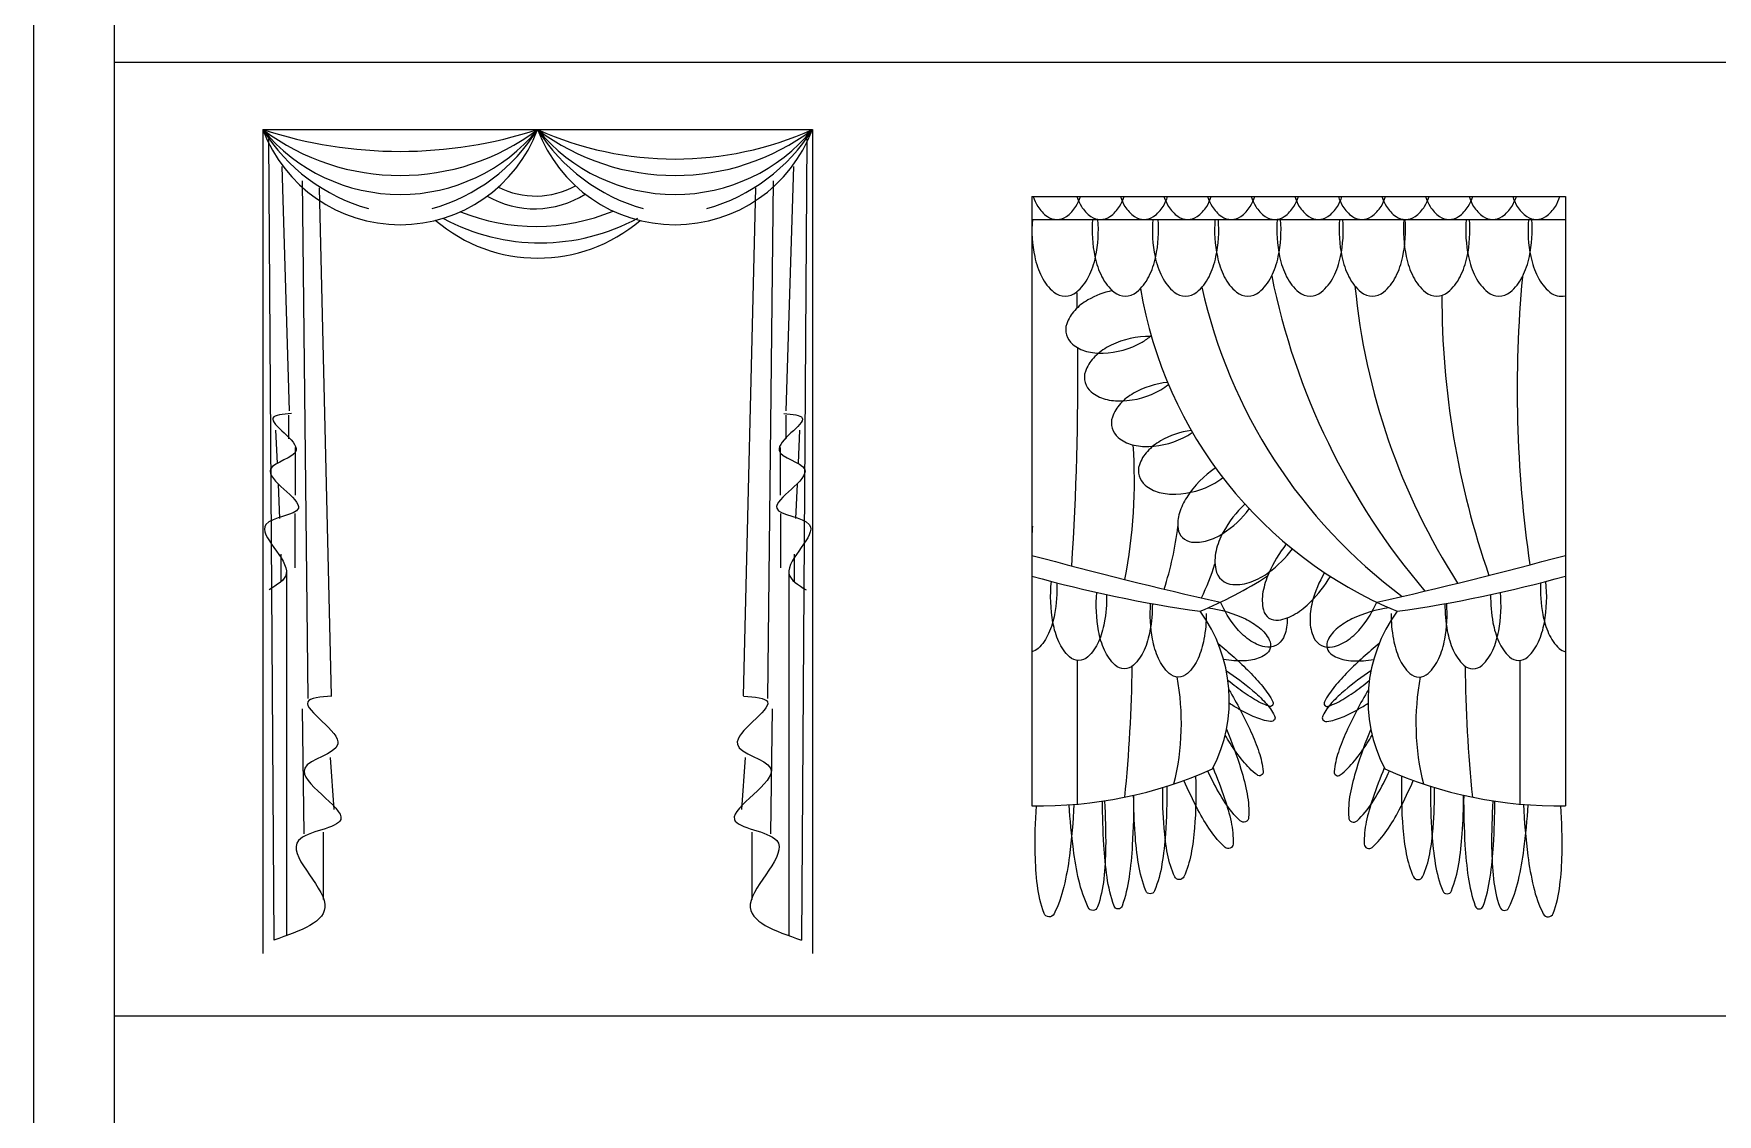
# Model space of a CAD drawing. Header units: inches. Extents: x 10 to 52.5, y 12.6 to 37.4.
# Drawn here: x 31.53 to 38.59, y 20.49 to 25.02 of the extents above; entities that cross this region are included whole.
import ezdxf

# ---------------------------------------------------------------- set-up
doc = ezdxf.new("R2010")
doc.units = ezdxf.units.IN
doc.header["$MEASUREMENT"] = 0
for name, color, linetype in [('02', 2, 'Continuous'), ('4', 4, 'Continuous'), ('kadrbm', 4, 'Continuous')]:
    doc.layers.add(name, color=color, linetype=linetype)

# ---------------------------------------------------------------- blocks, each defined once
blk = doc.blocks.new('kadrbm')
at = {"layer": 'kadrbm', "color": 4}
blk.add_lwpolyline([(0, 0), (0, 24.7972), (21, 24.7972), (21, 0), (0, 0)], close=True, dxfattribs=at)
blk.add_lwpolyline([(20.6631, 0.3257), (20.6631, 24.4603), (0.3369, 24.4603), (0.3369, 0.3257), (20.6631, 0.3257)], dxfattribs=at)

msp = doc.modelspace()

# ---------------------------------------------------------------- linework, layer by layer
at = {"layer": '02'}
for p, q in [((32.4874, 24.6194), (34.7914, 24.6194)), ((32.5113, 24.5807), (32.5337, 21.22)), ((34.7676, 24.5807), (34.7451, 21.22)), ((32.5669, 24.4649), (32.5984, 23.4398)), ((34.7119, 24.4649), (34.6804, 23.4398)), ((32.6521, 24.4047), (32.6757, 22.2326)), ((34.6268, 24.4047), (34.6031, 22.2326)), ((32.597, 23.3225), (32.597, 23.4217)), ((34.6818, 23.3225), (34.6818, 23.4217)), ((32.5411, 23.3582), (32.5473, 23.2194)), ((34.7378, 23.3582), (34.7315, 23.2194)), ((32.6231, 23.2859), (32.6231, 23.0857)), ((34.6557, 23.2859), (34.6557, 23.0857)), ((32.5513, 23.1317), (32.5577, 22.9885)), ((34.7276, 23.1317), (34.7211, 22.9885)), ((32.6213, 23.0095), (32.6213, 22.7811)), ((34.6575, 23.0095), (34.6575, 22.7811)), ((32.5633, 22.8379), (32.5633, 22.7229)), ((34.7155, 22.8379), (34.7155, 22.7229)), ((32.586, 22.7696), (32.586, 21.2382)), ((34.6928, 22.7696), (34.6928, 21.2382)), ((32.661, 21.6662), (32.654, 22.1891)), ((34.6178, 21.6662), (34.6248, 22.1891)), ((32.7698, 21.9855), (32.7845, 21.7679)), ((34.509, 21.9855), (34.4943, 21.7679)), ((32.741, 21.6732), (32.741, 21.3903)), ((34.5378, 21.6732), (34.5378, 21.3903))]:
    msp.add_line(p, q, dxfattribs=at)
for points in [[(35.7173, 24.3379, 0.054167), (35.7363, 24.297, 0.106996), (35.7764, 24.2546, 0.309503), (35.8562, 24.2546)], [(35.8562, 24.2546, 0.106996), (35.8963, 24.297, 0.054167), (35.9153, 24.3379, 0.061469)], [(35.9, 24.3379, 0.054167), (35.9191, 24.297, 0.106996), (35.9591, 24.2546, 0.309503), (36.0389, 24.2546)], [(36.0389, 24.2546, 0.106996), (36.079, 24.297, 0.054167), (36.0981, 24.3379, 0.061469)], [(36.0827, 24.3379, 0.054167), (36.1018, 24.297, 0.106996), (36.1419, 24.2546, 0.309503), (36.2217, 24.2546)], [(36.2217, 24.2546, 0.106996), (36.2618, 24.297, 0.054167), (36.2808, 24.3379, 0.061469)], [(36.2655, 24.3379, 0.054167), (36.2845, 24.297, 0.106996), (36.3246, 24.2546, 0.309503), (36.4044, 24.2546)], [(36.4044, 24.2546, 0.106996), (36.4445, 24.297, 0.054167), (36.4635, 24.3379, 0.061469)], [(36.4482, 24.3379, 0.054167), (36.4673, 24.297, 0.106996), (36.5073, 24.2546, 0.309503), (36.5871, 24.2546)], [(36.5871, 24.2546, 0.106996), (36.6272, 24.297, 0.054167), (36.6463, 24.3379, 0.061469)], [(36.6309, 24.3379, 0.054167), (36.65, 24.297, 0.106996), (36.6901, 24.2546, 0.309503), (36.7699, 24.2546)], [(36.7699, 24.2546, 0.106996), (36.81, 24.297, 0.054167), (36.829, 24.3379, 0.061469)], [(36.8137, 24.3379, 0.054167), (36.8327, 24.297, 0.106996), (36.8728, 24.2546, 0.309503), (36.9526, 24.2546)], [(36.9526, 24.2546, 0.106996), (36.9927, 24.297, 0.054167), (37.0117, 24.3379, 0.061469)], [(36.9964, 24.3379, 0.054167), (37.0154, 24.297, 0.106996), (37.0555, 24.2546, 0.309503), (37.1353, 24.2546)], [(37.1353, 24.2546, 0.106996), (37.1754, 24.297, 0.054167), (37.1945, 24.3379, 0.061469)], [(37.1791, 24.3379, 0.054167), (37.1982, 24.297, 0.106996), (37.2383, 24.2546, 0.309503), (37.3181, 24.2546)], [(37.3181, 24.2546, 0.106996), (37.3582, 24.297, 0.054167), (37.3772, 24.3379, 0.061469)], [(37.3619, 24.3379, 0.054167), (37.3809, 24.297, 0.106996), (37.421, 24.2546, 0.309503), (37.5008, 24.2546)], [(37.5008, 24.2546, 0.106996), (37.5409, 24.297, 0.054167), (37.5599, 24.3379, 0.061469)], [(37.5446, 24.3379, 0.054167), (37.5636, 24.297, 0.106996), (37.6037, 24.2546, 0.309503), (37.6835, 24.2546)], [(37.6835, 24.2546, 0.106996), (37.7236, 24.297, 0.054167), (37.7427, 24.3379, 0.061469)], [(37.7273, 24.3379, 0.054167), (37.7464, 24.297, 0.106996), (37.7865, 24.2546, 0.309503), (37.8663, 24.2546)], [(37.8663, 24.2546, 0.106996), (37.9064, 24.297, 0.054167), (37.9254, 24.3379, 0.061469)], [(35.7136, 24.2422, 0.070828), (35.7234, 24.0862)], [(35.7234, 24.0862, 0.064982), (35.7527, 24.002, 0.104218), (35.8039, 23.9375, 0.360222), (35.8983, 23.9375, 0.104218), (35.9496, 24.002, 0.064982), (35.9788, 24.0862, 0.070828), (35.9886, 24.2422, 0.064982)], [(35.9659, 24.2422, 0.070828), (35.9758, 24.0862)], [(35.9758, 24.0862, 0.064982), (36.005, 24.002, 0.104218), (36.0563, 23.9375, 0.360222), (36.1506, 23.9375, 0.104218), (36.2019, 24.002, 0.064982), (36.2311, 24.0862, 0.070828), (36.241, 24.2422, 0.064982)], [(36.2183, 24.2422, 0.070828), (36.2281, 24.0862)], [(36.2281, 24.0862, 0.064982), (36.2574, 24.002, 0.104218), (36.3086, 23.9375, 0.360222), (36.403, 23.9375, 0.104218), (36.4543, 24.002, 0.064982), (36.4835, 24.0862, 0.070828), (36.4933, 24.2422, 0.064982)], [(36.4793, 24.2422, 0.070828), (36.4892, 24.0862)], [(36.4892, 24.0862, 0.064982), (36.5184, 24.002, 0.104218), (36.5697, 23.9375, 0.360222), (36.664, 23.9375, 0.104218), (36.7153, 24.002, 0.064982), (36.7445, 24.0862, 0.070828), (36.7544, 24.2422, 0.064982)], [(36.7404, 24.2422, 0.070828), (36.7502, 24.0862)], [(36.7502, 24.0862, 0.064982), (36.7794, 24.002, 0.104218), (36.8307, 23.9375, 0.360222), (36.9251, 23.9375, 0.104218), (36.9763, 24.002, 0.064982), (37.0056, 24.0862, 0.070828), (37.0154, 24.2422, 0.064982)], [(37.0014, 24.2422, 0.070828), (37.0113, 24.0862)], [(37.0113, 24.0862, 0.064982), (37.0405, 24.002, 0.104218), (37.0918, 23.9375, 0.360222), (37.1861, 23.9375, 0.104218), (37.2374, 24.002, 0.064982), (37.2666, 24.0862, 0.070828), (37.2765, 24.2422, 0.064982)], [(37.2712, 24.2422, 0.070828), (37.281, 24.0862)], [(37.281, 24.0862, 0.064982), (37.3102, 24.002, 0.104218), (37.3615, 23.9375, 0.360222), (37.4559, 23.9375, 0.104218), (37.5071, 24.002, 0.064982), (37.5364, 24.0862, 0.070828), (37.5462, 24.2422, 0.064982)], [(37.5322, 24.2422, 0.070828), (37.542, 24.0862)], [(37.542, 24.0862, 0.064982), (37.5713, 24.002, 0.104218), (37.6226, 23.9375, 0.360222), (37.7169, 23.9375, 0.104218), (37.7682, 24.002, 0.064982), (37.7974, 24.0862, 0.070828), (37.8073, 24.2422, 0.064982)], [(37.7933, 24.2422, 0.070828), (37.8031, 24.0862)], [(37.8031, 24.0862, 0.064982), (37.8323, 24.002, 0.104218), (37.8836, 23.9375, 0.236519), (37.9482, 23.9225, 0.104218)], [(36.049, 23.9438, 0.078295), (35.9464, 23.9046)], [(36.1682, 23.946, 0.006939), (36.1617, 23.9473, 0.060784)], [(35.9464, 23.9046, 0.074174), (35.8914, 23.861, 0.106921), (35.8575, 23.8046, 0.312483), (35.882, 23.7189, 0.106921), (35.9406, 23.6889, 0.074174), (36.0103, 23.681, 0.122018), (36.1735, 23.7277, 0.049565), (36.2117, 23.755, 0.106921)], [(36.213, 23.7508, 0.02639), (36.1879, 23.7512, 0.122018), (36.0247, 23.7046)], [(36.0247, 23.7046, 0.074174), (35.9697, 23.661, 0.106921), (35.9358, 23.6046, 0.312483), (35.9603, 23.5189, 0.106921), (36.0189, 23.4889, 0.074174), (36.0887, 23.481, 0.122018), (36.2518, 23.5277, 0.041568), (36.2843, 23.5501, 0.106921)], [(36.1379, 23.5133, 0.074174), (36.0828, 23.4697, 0.106921), (36.049, 23.4133, 0.312483), (36.0735, 23.3276, 0.106921), (36.1321, 23.2976, 0.074174), (36.2018, 23.2897, 0.122018), (36.3649, 23.3363, 0.024938), (36.3849, 23.3492, 0.106921)], [(36.2807, 23.5586, 0.107401), (36.1379, 23.5133)], [(36.251, 23.3133, 0.074174), (36.196, 23.2697, 0.106921), (36.1621, 23.2133, 0.312483), (36.1866, 23.1276, 0.106921), (36.2452, 23.0976, 0.074174), (36.3149, 23.0897, 0.122018), (36.478, 23.1363, 0.043435), (36.5119, 23.1599, 0.106921)], [(36.3803, 23.3571, 0.097655), (36.251, 23.3133)], [(36.4821, 23.1999, 0.105076), (36.3606, 23.0767)], [(36.3606, 23.0767, 0.067833), (36.3305, 23.0119, 0.105372), (36.3247, 22.9458, 0.344859), (36.3814, 22.8892, 0.105372), (36.4474, 22.8951, 0.067833), (36.5122, 22.9251, 0.091919), (36.6229, 23.0289, 0.067833)], [(36.6047, 23.0487, 0.078432), (36.5134, 22.9302)], [(35.7136, 22.9552, 0.019624), (35.7119, 22.9118, 0.051133)], [(36.5134, 22.9302, 0.068572), (36.4837, 22.8518, 0.105625), (36.4825, 22.774, 0.340966), (36.5543, 22.7111, 0.105625), (36.6313, 22.7227, 0.068572), (36.705, 22.7626, 0.072791), (36.8039, 22.8603, 0.068572)], [(36.7783, 22.8814, 0.061852), (36.7045, 22.7581)], [(36.7045, 22.7581, 0.059188), (36.6805, 22.6798, 0.100983), (36.6822, 22.6046, 0.393288), (36.7453, 22.5616, 0.100983), (36.8159, 22.5875, 0.059188), (36.88, 22.6385, 0.058215), (36.9634, 22.7451, 0.059188)], [(36.9389, 22.7611, 0.072763), (36.8869, 22.6367)], [(35.8158, 22.7186, -0.055138), (35.8065, 22.5859, -0.058634), (35.7819, 22.5056, -0.100611), (35.7375, 22.4428, -0.131141), (35.7119, 22.429, -0.191058)], [(36.0251, 22.6689, -0.048945), (36.0153, 22.5511, -0.058634), (35.9907, 22.4708, -0.100611), (35.9463, 22.408, -0.396592), (35.869, 22.408, -0.100611), (35.8246, 22.4708, -0.058634), (35.8, 22.5511, -0.072013), (35.7937, 22.7244, -0.058634)], [(36.2166, 22.6309, -0.047625), (36.2068, 22.5163, -0.058634), (36.1822, 22.4361, -0.100611), (36.1378, 22.3732, -0.396592), (36.0605, 22.3732, -0.100611), (36.016, 22.4361, -0.058634), (35.9914, 22.5163, -0.06716), (35.984, 22.6779, -0.058634)], [(37.4533, 22.5163, 0.058634), (37.4779, 22.4361, 0.100611), (37.5223, 22.3732, 0.396592), (37.5996, 22.3732, 0.100611), (37.644, 22.4361, 0.058634), (37.6686, 22.5163, 0.067159), (37.6761, 22.6779, 0.058634)], [(37.635, 22.6689, 0.048945), (37.6447, 22.5511)], [(37.6447, 22.5511, 0.058634), (37.6693, 22.4708, 0.100611), (37.7137, 22.408, 0.396592), (37.7911, 22.408, 0.100611), (37.8355, 22.4708, 0.058634), (37.8601, 22.5511, 0.072013), (37.8664, 22.7244, 0.058634)], [(37.8442, 22.7186, 0.055139), (37.8536, 22.5859)], [(36.4428, 22.59, -0.045107), (36.433, 22.4815, -0.058634), (36.4084, 22.4013, -0.100611), (36.364, 22.3384, -0.396592), (36.2867, 22.3384, -0.100611), (36.2423, 22.4013, -0.058634), (36.2177, 22.4815, -0.062594), (36.2094, 22.6322, -0.058634)], [(36.4497, 22.6128, -0.081777), (36.6067, 22.5668, -0.058977), (36.6661, 22.5291, -0.100843), (36.707, 22.4791, -0.394544), (36.6898, 22.416, -0.100843), (36.6292, 22.3938, -0.058977), (36.5588, 22.3915, -0.021696), (36.5155, 22.3971, -0.045422)], [(36.7823, 22.5711, -0.010388), (36.7823, 22.5589, -0.105059), (36.7661, 22.4881, -0.349375), (36.6887, 22.4495, -0.105059), (36.6224, 22.479, -0.066985), (36.5656, 22.533, -0.065581), (36.5026, 22.637, -0.066985)], [(36.8869, 22.6367, 0.066985), (36.8777, 22.5589, 0.105059), (36.894, 22.4881, 0.349375), (36.9713, 22.4495, 0.105059), (37.0377, 22.479, 0.066985), (37.0945, 22.533, 0.065581), (37.1575, 22.637, 0.066985)], [(37.2104, 22.6128, 0.081777), (37.0534, 22.5668)], [(37.2173, 22.59, 0.045107), (37.2271, 22.4815, 0.058634), (37.2517, 22.4013, 0.100611), (37.2961, 22.3384, 0.396592), (37.3734, 22.3384, 0.100611), (37.4178, 22.4013, 0.058634), (37.4424, 22.4815, 0.062594), (37.4507, 22.6322, 0.058634)], [(37.4435, 22.6309, 0.047626), (37.4533, 22.5163)], [(37.0534, 22.5668, 0.058977), (36.994, 22.5291, 0.100843), (36.9531, 22.4791, 0.394544), (36.9703, 22.416, 0.100843), (37.0309, 22.3938, 0.058977), (37.1013, 22.3915, 0.021696), (37.1446, 22.3971, 0.045422)], [(37.8536, 22.5859, 0.058634), (37.8782, 22.5056, 0.100611), (37.9226, 22.4428, 0.131141), (37.9482, 22.429, 0.191058)], [(36.4925, 22.4637, -0.0257), (36.6236, 22.3451, -0.023669), (36.6797, 22.2832, -0.053628), (36.7221, 22.2188, -0.679782), (36.7061, 22.2005, -0.053628), (36.6366, 22.234, -0.023669), (36.5679, 22.2815, -0.00629), (36.5338, 22.3081, -0.016946)], [(37.1675, 22.4637, 0.0257), (37.0365, 22.3451)], [(36.5271, 22.3487, -0.029738), (36.6369, 22.267, -0.030698), (36.6903, 22.2161, -0.066761), (36.7292, 22.161, -0.608113), (36.7123, 22.1369, -0.066761), (36.6472, 22.1546, -0.030698), (36.5811, 22.1874, -0.010687), (36.539, 22.2129, -0.022171)], [(37.0365, 22.3451, 0.023669), (36.9804, 22.2832, 0.053628), (36.938, 22.2188, 0.679782), (36.954, 22.2005, 0.053628), (37.0234, 22.234, 0.023669), (37.0922, 22.2815, 0.00629), (37.1263, 22.3081, 0.016946)], [(37.133, 22.3487, 0.029738), (37.0232, 22.267)], [(36.5377, 22.2698, -0.028632), (36.6301, 22.0935, -0.025504), (36.6636, 22.0086, -0.05722), (36.681, 21.9263, -0.660179), (36.6555, 21.9124, -0.05722), (36.5959, 21.9717, -0.025504), (36.5426, 22.0458, -0.005652), (36.5217, 22.0791, -0.018297)], [(37.0232, 22.267, 0.030698), (36.9698, 22.2161, 0.066761), (36.9309, 22.161, 0.608114), (36.9478, 22.1369, 0.066761), (37.0129, 22.1546, 0.030698), (37.0789, 22.1874, 0.010687), (37.1211, 22.2129, 0.022171)], [(37.1224, 22.2698, 0.028632), (37.03, 22.0935)], [(36.5272, 22.1046, -0.024188), (36.5882, 21.9367, -0.028002), (36.614, 21.8327, -0.061927), (36.6203, 21.7346, -0.634524), (36.5848, 21.7204, -0.061927), (36.5217, 21.7958, -0.028002), (36.4688, 21.8889, -0.006051), (36.4494, 21.9292, -0.02015)], [(37.1328, 22.1046, 0.024189), (37.0719, 21.9367)], [(37.03, 22.0935, 0.025504), (36.9965, 22.0086, 0.05722), (36.979, 21.9263, 0.66018), (37.0045, 21.9124, 0.05722), (37.0642, 21.9717, 0.025504), (37.1175, 22.0458, 0.005652), (37.1384, 22.0791, 0.018297)], [(36.3982, 21.9079, -0.027918), (36.3934, 21.6899, -0.027131), (36.3789, 21.5813, -0.06031), (36.3485, 21.4854, -0.643337), (36.3109, 21.4854, -0.06031), (36.2805, 21.5813, -0.027131), (36.266, 21.6899, -0.021726), (36.2602, 21.8596, -0.027131)], [(36.471, 21.9418, -0.019234), (36.5195, 21.8142, -0.027748), (36.5466, 21.7159, -0.061458), (36.5551, 21.6227, -0.63708), (36.522, 21.6086, -0.061458), (36.4604, 21.679, -0.027748), (36.408, 21.7665, -0.019186), (36.3493, 21.8893, -0.019961)], [(37.0719, 21.9367, 0.028002), (37.046, 21.8327, 0.061927), (37.0398, 21.7346, 0.634524), (37.0753, 21.7204, 0.061927), (37.1383, 21.7958, 0.028002), (37.1913, 21.8889, 0.006051), (37.2107, 21.9292, 0.02015)], [(37.1891, 21.9418, 0.019234), (37.1406, 21.8142, 0.027748), (37.1135, 21.7159, 0.061458), (37.105, 21.6227, 0.63708), (37.138, 21.6086, 0.061458), (37.1996, 21.679, 0.027748), (37.252, 21.7665, 0.019186), (37.3108, 21.8893, 0.019961)], [(37.2619, 21.9079, 0.027919), (37.2667, 21.6899)], [(36.1382, 21.8272, -0.016315), (36.1327, 21.6185, -0.020694), (36.1192, 21.4843, -0.047574), (36.0897, 21.3623, -0.713001), (36.0563, 21.3623, -0.047574), (36.0269, 21.4843, -0.020694), (36.0133, 21.6185, -0.014393), (36.0077, 21.8026, -0.014772)], [(36.2774, 21.8649, -0.018967), (36.2715, 21.6653, -0.023484), (36.2571, 21.5394, -0.053259), (36.2261, 21.4264, -0.681799), (36.1896, 21.4264, -0.053259), (36.1587, 21.5394, -0.023484), (36.1442, 21.6653, -0.015384), (36.1383, 21.8272, -0.01681)], [(37.2667, 21.6899, 0.027131), (37.2812, 21.5813, 0.06031), (37.3116, 21.4854, 0.643337), (37.3492, 21.4854, 0.06031), (37.3796, 21.5813, 0.027131), (37.394, 21.6899, 0.021726), (37.3999, 21.8596, 0.027131)], [(37.3827, 21.8649, 0.018968), (37.3885, 21.6653)], [(37.3885, 21.6653, 0.023484), (37.403, 21.5394, 0.053259), (37.4339, 21.4264, 0.681799), (37.4704, 21.4264, 0.053259), (37.5014, 21.5394, 0.023484), (37.5159, 21.6653, 0.015384), (37.5218, 21.8272, 0.01681)], [(37.5219, 21.8272, 0.016315), (37.5274, 21.6185)], [(35.8876, 21.7888, -0.02164), (35.8691, 21.5729, -0.025494), (35.8456, 21.4435, -0.057202), (35.8047, 21.3296, -0.660277), (35.7629, 21.3319, -0.057202), (35.7349, 21.4497, -0.025494), (35.7258, 21.5808, -0.020213), (35.7304, 21.7832, -0.025494)], [(36.0156, 21.8038, -0.018642), (36.0208, 21.6075, -0.024199), (36.0131, 21.4768, -0.054678), (35.9872, 21.3588, -0.674047), (35.9481, 21.3565, -0.054678), (35.9085, 21.4707, -0.024199), (35.8855, 21.5995, -0.017904), (35.8682, 21.7873, -0.024199)], [(37.5274, 21.6185, 0.020694), (37.5409, 21.4843, 0.047574), (37.5704, 21.3623, 0.713001), (37.6038, 21.3623, 0.047574), (37.6332, 21.4843, 0.020694), (37.6467, 21.6185, 0.014393), (37.6523, 21.8026, 0.014772)], [(37.6445, 21.8038, 0.018642), (37.6392, 21.6075)], [(37.6392, 21.6075, 0.024199), (37.647, 21.4768, 0.054678), (37.6729, 21.3588, 0.674048), (37.7119, 21.3565, 0.054678), (37.7516, 21.4707, 0.024199), (37.7745, 21.5995, 0.017336), (37.7919, 21.7873, 0.024199)], [(37.7725, 21.7888, 0.02164), (37.791, 21.5729)], [(37.791, 21.5729, 0.025494), (37.8145, 21.4435, 0.057202), (37.8554, 21.3296, 0.660277), (37.8972, 21.3319, 0.057202), (37.9252, 21.4497, 0.025494), (37.9342, 21.5808, 0.020213), (37.9296, 21.7832, 0.025494)]]:
    msp.add_lwpolyline(points, format="xyb", dxfattribs=at)
for centre, radius, start, end in [((33.0634, 24.8351), 0.615, 200.52279, 339.47721), ((33.139, 25.0276), 0.7689, 212.0627, 254.23503), ((33.0634, 25.0923), 0.7453, 219.38712, 320.61288), ((33.0634, 25.383), 0.9564, 232.96962, 307.03038), ((33.0634, 26.3831), 1.8553, 251.91301, 288.08699), ((32.9878, 25.0276), 0.7689, 285.76497, 327.9373), ((34.291, 25.0276), 0.7689, 212.0627, 254.23503), ((34.2154, 24.8351), 0.615, 200.52279, 339.47721), ((34.2154, 25.0923), 0.7453, 219.38712, 320.61288), ((34.2154, 25.383), 0.9564, 232.96962, 307.03038), ((34.2154, 25.8972), 1.4016, 245.73408, 294.26592), ((34.1398, 25.0276), 0.7689, 285.76497, 327.9373), ((33.6312, 24.6841), 0.3438, 242.94771, 299.00783), ((33.6264, 24.6812), 0.3943, 239.88883, 302.56773), ((33.6407, 24.7417), 0.6616, 229.34818, 310.45969), ((33.6502, 25.0023), 0.8583, 241.80318, 298.45616), ((33.6325, 25.0596), 0.8464, 248.07427, 292.46138), ((39.6123, 24.5948), 2.9548, 191.50796, 220.30925), ((42.8916, 23.5298), 5.1452, 174.7372, 188.22682), ((22.8262, 23.6084), 13.0786, 1.15437, 1.45064), ((38.5872, 24.4385), 2.2156, 192.5262, 233.3426), ((39.8617, 24.2307), 2.8083, 185.47587, 212.62943), ((41.0102, 23.9213), 3.5798, 179.96112, 199.11232), ((22.8262, 23.6084), 13.0786, 356.40683, 0.41698), ((33.8912, 23.151), 2.2502, 349.26133, 3.70559), ((34.8906, 23.1315), 1.4441, 342.26521, 352.97407), ((40.4795, 40.3016), 18.107, 254.7341, 257.31124), ((33.1806, 40.3016), 18.107, 282.68876, 285.2659), ((37.1835, 28.0089), 5.4642, 254.37638, 261.93315), ((35.7335, 24.2467), 1.784, 292.5195, 302.80335), ((35.5114, 23.0999), 1.0138, 333.96942, 342.69331), ((36.4766, 28.0089), 5.4642, 278.06685, 285.62362), ((-124.8347, 21.9582), 160.7381, 359.940063, 0.154925), ((198.4948, 21.9582), 160.7381, 179.845075, 180.059937), ((29.8737, 22.4476), 6.2592, 354.23796, 359.27849), ((35.2814, 22.1294), 1.057, 346.057, 10.57287), ((38.3787, 22.1294), 1.057, 169.42713, 193.943), ((43.7863, 22.4476), 6.2592, 180.72151, 185.76204)]:
    msp.add_arc(centre, radius, start, end, dxfattribs=at)
for points, start_tangent in [([(32.6073, 23.4287), (32.5298, 23.4095), (32.6271, 23.2732), (32.5202, 23.1958), (32.6367, 23.0307), (32.5004, 22.9628), (32.5855, 22.7567), (32.5133, 22.6888)], (-0.062532, 0.998043)), ([(34.6716, 23.4287), (34.749, 23.4095), (34.6517, 23.2732), (34.7586, 23.1958), (34.6421, 23.0307), (34.7784, 22.9628), (34.6933, 22.7567), (34.7656, 22.6888)], (0.062532, 0.998043))]:
    msp.add_spline(points, degree=3, dxfattribs=dict(at, start_tangent=start_tangent))
at = {"layer": '4'}
for p, q in [((31.8636, 24.902), (52.1898, 24.902)), ((32.4874, 24.6194), (32.4874, 21.1634)), ((34.7914, 24.6194), (34.7914, 21.1634)), ((32.7759, 22.2448), (32.7244, 24.3753)), ((34.5029, 22.2448), (34.5544, 24.3753)), ((35.7119, 24.3379), (35.7119, 21.7834)), ((35.7119, 24.3379), (37.9482, 24.3379)), ((37.9482, 24.3379), (37.9482, 21.7834)), ((35.7119, 24.2422), (37.9482, 24.2422)), ((31.8636, 20.902), (52.1898, 20.902))]:
    msp.add_line(p, q, dxfattribs=at)
for centre, radius, start, end in [((37.9266, 24.2467), 1.784, 189.48528, 247.4805), ((35.9117, 22.2263), 0.6275, 332.6309, 36.40315), ((37.7484, 22.2263), 0.6275, 143.59685, 207.3691), ((35.7463, 23.5475), 1.7644, 268.88221, 294.17616), ((37.9138, 23.5475), 1.7644, 245.82384, 271.11779)]:
    msp.add_arc(centre, radius, start, end, dxfattribs=at)
for points, start_tangent in [([(32.776, 22.2435), (32.6754, 22.2185), (32.8018, 22.0413), (32.6629, 21.9406), (32.8143, 21.7259), (32.6371, 21.6378), (32.7477, 21.3699), (32.5337, 21.22)], (-0.062532, 0.998043)), ([(34.5028, 22.2435), (34.6035, 22.2185), (34.477, 22.0413), (34.6159, 21.9406), (34.4645, 21.7259), (34.6417, 21.6378), (34.5311, 21.3699), (34.7451, 21.22)], (0.062532, 0.998043))]:
    msp.add_spline(points, degree=3, dxfattribs=dict(at, start_tangent=start_tangent))

# ---------------------------------------------------------------- block references
at = {"layer": 'kadrbm'}
msp.add_blockref('kadrbm', (31.5267, 12.5763), dxfattribs=at)

doc.saveas('drawing.dxf')
